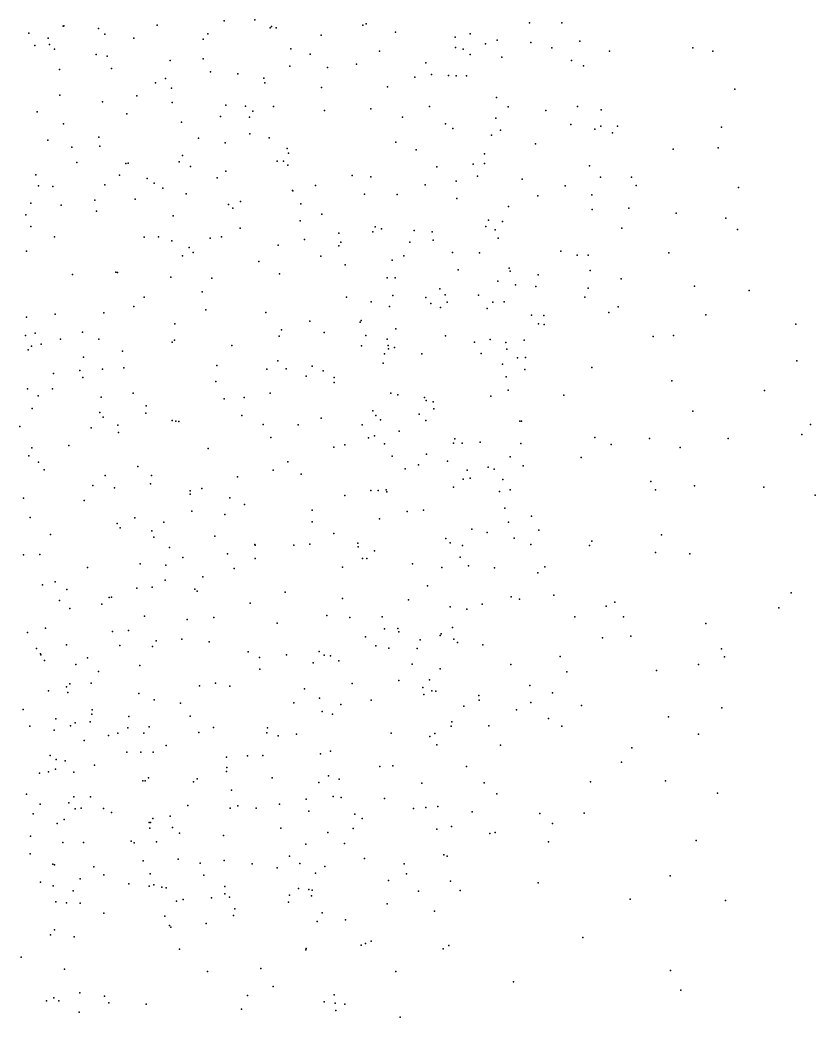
# Model space of a CAD drawing. Header units: metres. Extents: x -23.9 to 23.9, y -28.5 to 28.5.
# Drawn here: x 18.08 to 23.76, y -7.11 to 0.01 of the extents above; entities that cross this region are included whole.
import ezdxf

# ---------------------------------------------------------------- set-up
doc = ezdxf.new("R2010")
doc.units = ezdxf.units.M

msp = doc.modelspace()

# ---------------------------------------------------------------- linework, layer by layer
for p in [(19.5407, 0.004, -12.5471), (19.7609, 0.0111, -2.8459), (18.393, -0.0324, -2.6345), (18.3968, -0.0305, -8.4507), (18.6452, -0.0488, -0.2358), (19.0638, -0.0268, -2.9384), (19.869, -0.0463, -2.309), (19.8787, -0.036, -13.4591), (19.912, -0.0464, -5.9059), (20.5315, -0.0271, -5.6431), (20.5554, -0.0157, -3.7459), (21.7221, -0.0085, -7.9407), (21.9526, -0.009, -9.1705), (18.1468, -0.0837, -7.9666), (18.2845, -0.1187, -9.7589), (18.6906, -0.0902, -12.0886), (18.8977, -0.1186, -3.396), (19.3926, -0.1266, -0.2942), (19.4245, -0.0869, 2.4241), (20.2339, -0.0986, 12.7102), (20.7645, -0.0773, -12.7003), (21.1896, -0.1128, 1.0646), (21.2976, -0.0881, -6.5226), (21.4908, -0.1344, -3.3516), (22.0804, -0.1399, -7.0487), (18.1907, -0.1724, -6.7973), (18.2954, -0.165, -0.7975), (18.3298, -0.1967, -1.8186), (20.0181, -0.1956, 13.2429), (20.6494, -0.2128, -0.6688), (21.1925, -0.1849, -11.5122), (21.2486, -0.198, -6.0176), (21.4075, -0.16, -12.6403), (21.731, -0.1492, -5.8616), (21.8818, -0.187, -9.8511), (22.2917, -0.2111, -10.8238), (22.8865, -0.1875, -3.5656), (23.0309, -0.2123, -2.7301), (18.6267, -0.2359, -10.4333), (18.7066, -0.2477, -5.3387), (19.1562, -0.2782, -3.8518), (19.3924, -0.2666, 1.6036), (20.155, -0.2343, -7.2288), (21.2981, -0.2348, -2.647), (21.5232, -0.2551, -8.8978), (22.0209, -0.2782, -8.5752), (18.3665, -0.3438, -7.3321), (18.7362, -0.3352, 0.3792), (20.0112, -0.3187, 12.3428), (20.2797, -0.3278, -2.9321), (20.4869, -0.3039, 13.1991), (20.9815, -0.2955, -3.7341), (22.1073, -0.3161, -8.103), (19.1217, -0.408, -2.2734), (19.4444, -0.3584, 0.5641), (19.6393, -0.374, 2.0555), (19.8258, -0.4052, -14.0338), (20.9017, -0.3969, -11.9818), (21.0222, -0.3789, 1.6242), (21.1431, -0.3856, -13.4403), (21.1986, -0.3882, -0.9695), (21.271, -0.3876, -0.288), (19.0517, -0.4375, -0.4672), (19.1665, -0.4757, -11.8294), (19.831, -0.4384, -5.0927), (20.2356, -0.4721, -5.4703), (20.7079, -0.4659, 12.739), (23.1867, -0.4821, -2.1377), (18.3684, -0.5251, 0.0851), (18.9178, -0.5307, -13.8914), (21.4856, -0.5414, -12.299), (18.6738, -0.5727, 0.9907), (19.1693, -0.5777, -13.3127), (19.5529, -0.5963, 13.2541), (19.694, -0.6048, -6.6006), (19.747, -0.6405, 12.2818), (19.893, -0.6067, 13.5065), (20.2572, -0.6364, 12.2017), (20.5897, -0.6244, 13.3273), (21.008, -0.607, -6.4664), (21.5678, -0.6102, -5.4919), (21.8374, -0.6351, -12.901), (22.0634, -0.6061, -10.7464), (22.2327, -0.6316, -7.5026), (18.2074, -0.6459, 1.422), (18.8476, -0.6597, -3.105), (19.5149, -0.6787, -2.6219), (19.7213, -0.6828, -12.4287), (20.8143, -0.6831, -3.0479), (21.48, -0.6892, 0.0817), (18.3953, -0.7312, -0.8959), (19.2378, -0.7185, 13.5362), (21.1218, -0.7315, 12.0998), (21.1733, -0.7647, -1.4081), (21.5154, -0.7764, 0.9822), (22.0155, -0.7351, -10.211), (22.1881, -0.7674, -6.7616), (22.2306, -0.7466, -5.8423), (22.3498, -0.7464, -1.9045), (23.0931, -0.7547, -3.0655), (18.2826, -0.8461, -13.0025), (18.6458, -0.8246, 13.3038), (19.3574, -0.8338, -0.0596), (19.7256, -0.8013, -14.2743), (19.8626, -0.8306, -3.7077), (21.4498, -0.8116, -1.0176), (22.3132, -0.7947, -9.526), (18.4528, -0.897, 0.5933), (18.6535, -0.8899, -1.428), (19.5484, -0.865, -2.0157), (19.9913, -0.9056, -3.1216), (20.7672, -0.8602, 12.968), (20.9125, -0.9159, 1.2178), (21.7643, -0.8743, -11.2167), (22.7464, -0.9113, -5.7838), (23.0675, -0.9008, -1.9596), (19.2435, -0.9555, -4.9961), (20.0007, -0.9397, 13.5222), (21.3989, -0.945, 12.0931), (18.4902, -1.0063, 13.6905), (18.8387, -1.014, -5.6229), (18.8568, -1.0104, -6.2323), (19.2198, -1.0017, 14.0185), (19.3009, -1.0341, -2.9451), (19.5534, -1.0672, 1.3278), (19.9192, -0.9975, 12.24), (19.9653, -0.9969, -4.9396), (19.9969, -1.0266, -2.0741), (21.0586, -1.0365, 12.6679), (21.32, -1.0194, -12.2053), (21.4002, -1.0136, -0.2809), (22.1487, -1.0302, -2.853), (18.1969, -1.0935, -6.6723), (18.7934, -1.0975, -13.3509), (18.9929, -1.121, 12.8315), (19.4923, -1.1168, -3.4762), (20.4557, -1.0995, -2.1276), (20.5876, -1.1099, -6.2772), (21.3501, -1.1049, -13.4633), (21.6683, -1.1256, -12.5769), (22.2277, -1.1102, -9.0096), (22.4504, -1.1121, -7.3106), (18.2164, -1.1731, -11.6084), (18.3175, -1.1778, -5.1567), (18.6895, -1.1657, -11.8454), (19.0414, -1.1534, -0.9281), (19.1032, -1.1888, -1.3922), (20.0298, -1.2056, 1.3219), (20.0326, -1.2077, 0.52), (20.1931, -1.1713, 12.1129), (20.9755, -1.1667, -1.9765), (21.1986, -1.14, 11.5542), (21.9748, -1.1742, -2.0121), (22.4824, -1.1698, -6.6016), (23.2122, -1.1848, -2.4039), (18.6189, -1.2742, -14.1582), (18.9058, -1.2683, -6.694), (19.2702, -1.2304, -7.4863), (20.5434, -1.2323, 13.0938), (20.7759, -1.2357, -13.6036), (21.2029, -1.2629, -1.543), (21.7812, -1.2442, -5.6968), (22.1663, -1.2384, -10.3988), (18.1602, -1.2976, -10.6783), (18.3771, -1.3101, 13.2618), (19.5719, -1.3065, -4.9465), (19.6035, -1.3334, 13.8467), (19.6577, -1.285, 12.7748), (20.0898, -1.3013, 12.4325), (21.5702, -1.3217, -11.6167), (22.1682, -1.3425, -11.4135), (22.4305, -1.3315, -10.9161), (18.1258, -1.3812, -14.4164), (18.6305, -1.353, 14.0334), (19.1776, -1.3881, -5.8178), (20.0832, -1.4229, 13.0609), (20.2382, -1.3764, -4.9287), (21.4295, -1.4177, -6.2536), (22.7672, -1.3678, -2.1931), (23.1236, -1.4039, -5.6826), (18.1617, -1.4632, -7.8118), (19.6553, -1.4745, -2.0725), (20.6193, -1.465, -5.6259), (20.6647, -1.4808, -11.8608), (20.8975, -1.4918, 11.4248), (21.4097, -1.4638, 0.6047), (21.4753, -1.4875, 11.822), (21.5285, -1.4269, -2.329), (22.3797, -1.4757, -9.3263), (23.2057, -1.4852, -6.1548), (18.3308, -1.5375, -12.7637), (18.9705, -1.5389, -12.5893), (19.0732, -1.537, 12.8037), (19.1684, -1.5654, -5.1951), (19.4422, -1.5454, -0.4934), (19.5228, -1.5368, 13.0159), (20.1145, -1.555, -14.005), (20.3609, -1.5112, -7.7324), (20.6024, -1.5012, 12.7319), (21.0265, -1.501, -0.0341), (21.0332, -1.5607, 12.7408), (21.4976, -1.5474, 12.2832), (19.2923, -1.6134, -1.7057), (19.9268, -1.5963, 0.2538), (20.3609, -1.6018, 0.4919), (20.3739, -1.5747, 11.6514), (20.866, -1.5762, -0.8794), (18.131, -1.6388, 13.1047), (19.2442, -1.6733, -14.7104), (19.3191, -1.6499, 14.0327), (20.2308, -1.6755, 12.105), (20.7417, -1.7025, -0.4241), (20.8238, -1.6724, -14.0148), (21.1727, -1.6489, 11.5561), (21.3649, -1.6509, -7.0123), (21.9457, -1.6384, -6.8922), (22.0608, -1.668, -5.5241), (22.141, -1.6679, -8.4237), (22.7153, -1.6509, -5.3606), (19.79, -1.7141, -0.963), (20.4042, -1.7374, -1.5129), (21.2128, -1.7725, 12.5283), (21.5771, -1.7618, -7.7263), (22.1535, -1.7767, -9.6112), (18.4578, -1.8053, -4.8881), (18.7677, -1.7892, -7.0157), (18.7798, -1.7928, 12.9896), (19.1599, -1.8247, 12.9674), (19.4525, -1.8319, 13.1784), (19.9357, -1.8014, -14.6046), (20.7044, -1.8295, -6.0302), (20.7631, -1.8303, 12.6079), (21.5844, -1.7814, -2.6913), (21.7843, -1.8088, -10.1217), (22.3768, -1.8373, -10.7917), (21.0818, -1.9085, -2.427), (21.4951, -1.8529, -1.8354), (21.6216, -1.8801, -12.5442), (21.7667, -1.8916, -13.2731), (22.1393, -1.9023, -2.8872), (22.8998, -1.8885, -6.4629), (23.2899, -1.9204, -5.4565), (18.9694, -1.9682, 13.8084), (19.3845, -1.9302, 13.6509), (20.414, -1.967, -13.9336), (20.7466, -1.9557, -10.353), (20.9814, -1.9707, -5.4129), (21.12, -1.9501, -4.8676), (21.3574, -1.9528, 11.1496), (22.1155, -1.9677, -6.3391), (18.8959, -2.0351, 13.3322), (19.4112, -2.0585, -6.1244), (20.5907, -2.0011, 12.1738), (20.7228, -2.0336, -12.5525), (21.0161, -2.0139, 12.2954), (21.0851, -2.0407, -8.2089), (21.1344, -2.0024, -8.9233), (21.4199, -2.0497, -5.2059), (21.4597, -2.0038, -11.5934), (21.5399, -2.0001, 11.4579), (22.3545, -2.0367, -1.6146), (18.1308, -2.1103, 12.9844), (18.3344, -2.088, 13.5421), (18.6818, -2.0786, -10.8859), (19.8393, -2.0782, -8.4327), (20.5192, -2.1342, 11.1102), (21.7367, -2.0973, -8.7111), (21.8244, -2.0979, -11.2537), (22.287, -2.0766, -5.6864), (22.9793, -2.094, -5.0964), (19.19, -2.1591, -7.7678), (19.9518, -2.202, -4.7509), (20.154, -2.1399, -5.395), (20.5126, -2.1462, -11.2761), (20.766, -2.1942, -14.182), (21.7864, -2.1587, -6.8462), (21.8257, -2.1637, -10.644), (23.6235, -2.1597, -5.7906), (18.1222, -2.2405, 11.663), (18.1925, -2.2236, 10.8151), (18.3737, -2.2678, 9.8274), (18.5293, -2.2186, -5.9821), (18.6472, -2.2668, -6.4865), (19.1878, -2.2741, -4.5755), (19.9332, -2.2471, -3.8509), (20.2546, -2.2199, -2.9373), (20.5538, -2.2405, -5.615), (20.7043, -2.2683, -8.6168), (21.1221, -2.2434, -10.364), (21.4412, -2.2696, -2.9039), (21.6822, -2.2735, -6.3546), (22.604, -2.2479, -2.322), (22.7484, -2.2406, -6.0519), (18.1413, -2.3425, 12.503), (18.1668, -2.3186, -4.9333), (18.234, -2.3041, 13.2783), (19.1711, -2.2882, -3.6143), (19.5969, -2.3125, -6.6086), (20.5215, -2.3145, 11.9688), (20.7125, -2.3135, -4.5389), (20.7143, -2.3371, -1.8951), (20.7574, -2.3261, 10.8617), (21.3295, -2.2879, -11.2054), (21.5515, -2.2911, -4.7896), (21.5598, -2.3393, -9.6), (18.5365, -2.3956, 10.1898), (18.8165, -2.3543, -10.4414), (20.6862, -2.3732, -12.0527), (20.9527, -2.3728, -9.1776), (21.3759, -2.3702, 12.0681), (21.6354, -2.4005, -14.044), (21.6921, -2.3993, 11.5583), (18.5117, -2.4908, -13.9411), (18.6733, -2.4819, -12.8325), (18.826, -2.473, -5.308), (19.4902, -2.4563, -14.3725), (19.8456, -2.4824, -2.4763), (19.9248, -2.423, -14.1497), (19.9851, -2.479, -8.6612), (20.1699, -2.4609, -10.6561), (20.6772, -2.4378, -2.8992), (21.5281, -2.446, -5.5298), (21.6876, -2.4831, -7.2138), (22.1666, -2.4687, -1.9807), (23.629, -2.4229, -5.0952), (18.3227, -2.5128, 11.3579), (18.5331, -2.5409, 9.5545), (20.1263, -2.5307, -8.1533), (20.2486, -2.4938, -11.9308), (20.3267, -2.5423, 11.5202), (21.555, -2.5365, -8.3911), (18.137, -2.6217, 11.6524), (18.316, -2.6213, -9.8267), (19.4814, -2.5691, -2.9833), (20.3263, -2.5765, -5.2188), (21.569, -2.6308, -13.2702), (22.7379, -2.5659, -4.9979), (18.2127, -2.6717, 10.6475), (18.6635, -2.6815, 10.325), (18.893, -2.652, -4.3727), (19.5419, -2.6945, -8.0349), (19.6852, -2.6839, -6.1877), (19.8702, -2.6533, -11.2561), (20.7308, -2.6532, -6.2785), (20.7823, -2.664, -14.1872), (20.9706, -2.6849, -7.3878), (21.4464, -2.6747, 11.0181), (21.9657, -2.6663, -6.7838), (23.3998, -2.6342, -6.1918), (18.1707, -2.7626, 12.3489), (18.9835, -2.7429, -13.9496), (20.9828, -2.7054, -10.113), (21.0333, -2.7158, 12.1243), (21.0375, -2.7646, -4.4328), (18.6549, -2.7916, -7.372), (18.6788, -2.8242, -9.2233), (18.9833, -2.7949, -7.9317), (19.6681, -2.8112, -13.3949), (20.235, -2.8313, -0.1858), (20.6036, -2.7781, -6.9854), (20.624, -2.8128, -5.7461), (20.6567, -2.8423, -3.3577), (20.9328, -2.8032, 10.9193), (22.8862, -2.7805, -6.1676), (18.0835, -2.8899, -8.3278), (18.5931, -2.9003, -6.8361), (18.7817, -2.8806, 9.7871), (19.1701, -2.8487, -9.2134), (19.196, -2.8532, -5.5102), (19.2172, -2.8545, -12.8743), (19.8201, -2.8771, -5.155), (20.0696, -2.8798, -4.3735), (20.5278, -2.88, 11.7125), (20.9821, -2.8488, -1.746), (21.6515, -2.8519, -12.7023), (21.6633, -2.8537, -1.9755), (23.7276, -2.8758, -5.7693), (18.7868, -2.9339, 10.1305), (19.8747, -2.9698, -13.8468), (20.5711, -2.9714, -11.9329), (20.6146, -2.958, -2.1688), (20.7913, -2.9243, 11.9276), (21.1893, -2.9781, 11.8727), (22.1882, -2.9694, -8.1771), (22.5779, -2.9756, -5.6256), (23.1394, -2.9764, -4.7905), (23.6653, -2.948, -5.3032), (18.1695, -3.0425, -14.5597), (18.4314, -3.0271, 9.3698), (19.428, -3.0475, -3.0694), (20.3237, -3.0391, -7.6284), (20.4039, -3.0214, -14.1627), (20.6856, -3.015, 0.1666), (21.1779, -3.0108, -6.1338), (21.2417, -3.0096, -2.8948), (21.3698, -3.0021, -4.6902), (21.6588, -3.0129, -9.5829), (22.3037, -3.0188, -7.331), (22.7964, -3.0407, -5.1454), (18.1472, -3.0996, -13.3175), (20.7412, -3.1028, -4.7317), (20.9854, -3.0878, 11.1029), (21.5835, -3.1074, -13.2308), (22.0909, -3.1116, -6.1272), (18.2155, -3.1459, 10.6026), (18.257, -3.2014, -8.8663), (18.9263, -3.1765, -12.5954), (19.997, -3.1436, -3.8192), (20.8329, -3.1938, -0.6725), (20.9296, -3.1641, -10.3909), (21.137, -3.1372, -14.2164), (21.2764, -3.2023, 11.5054), (21.4267, -3.1822, -7.0091), (21.4694, -3.1964, 11.0797), (21.6772, -3.1719, -5.5515), (18.6909, -3.2416, 9.819), (19.0222, -3.2407, -3.9269), (19.6366, -3.2491, -4.4787), (19.8902, -3.2032, -2.3872), (20.0905, -3.2311, -12.1519), (21.2481, -3.2678, -10.063), (21.2983, -3.2595, -2.2827), (21.5314, -3.2704, -8.8707), (18.6046, -3.3122, -7.0963), (18.7587, -3.3294, 9.1523), (19.0147, -3.3011, -9.6091), (19.3822, -3.3332, -11.3264), (20.6974, -3.3426, -6.1777), (21.1785, -3.324, 10.6939), (21.5834, -3.3435, -12.6295), (22.5872, -3.2842, -4.7709), (22.6219, -3.3423, -6.356), (22.899, -3.3135, -5.5381), (23.3949, -3.3231, -4.4011), (18.1078, -3.4023, -6.5079), (19.2978, -3.3509, -13.0644), (19.2978, -3.3745, -12.3414), (19.5818, -3.4011, -3.8624), (20.4021, -3.3842, -11.082), (20.5884, -3.3471, -2.7991), (20.6399, -3.3475, 11.1795), (20.7029, -3.3582, -12.2442), (21.5078, -3.3555, -13.8501), (23.7599, -3.38, -5.0748), (18.5431, -3.4199, -9.7925), (19.6875, -3.4477, -2.9834), (21.5442, -3.4737, -5.967), (18.1564, -3.5397, 10.1995), (18.9042, -3.544, -7.4486), (19.3111, -3.4958, -9.0471), (19.5461, -3.5193, -11.7728), (20.1697, -3.4882, -13.6191), (20.6499, -3.5494, -14.2498), (20.849, -3.4981, -7.7195), (20.9648, -3.4883, 0.1634), (21.7346, -3.5298, 11.4481), (18.7786, -3.5832, 8.8266), (18.7981, -3.6132, -0.8185), (19.1101, -3.5735, 9.1787), (20.169, -3.571, -3.0477), (21.3105, -3.6236, -13.1655), (21.5715, -3.5746, -10.3447), (18.3016, -3.6615, -12.5374), (19.0249, -3.6346, 9.7716), (19.0388, -3.6809, -1.2075), (19.4746, -3.6746, -10.74), (20.3238, -3.6538, -1.1967), (21.1232, -3.6898, -14.1587), (21.4193, -3.6475, -5.0876), (21.6116, -3.6887, 10.6799), (21.7873, -3.6312, 10.9638), (22.6631, -3.6652, -6.9479), (19.1503, -3.7539, -11.3043), (19.76, -3.7338, -0.1249), (19.7617, -3.738, -1.0037), (20.0391, -3.7388, -12.1525), (20.1529, -3.7318, -7.6336), (20.4963, -3.7237, 11.358), (20.4987, -3.749, 0.4053), (21.156, -3.7223, 11.875), (21.2424, -3.7393, 10.5096), (21.731, -3.7335, -7.5619), (22.1486, -3.7405, -6.2169), (22.1674, -3.7083, -7.3513), (18.1097, -3.8059, -8.3124), (18.2253, -3.805, 9.9392), (19.2474, -3.8267, 9.4121), (19.5657, -3.7989, -7.4152), (19.7624, -3.8334, -11.2092), (20.5286, -3.8332, 10.9098), (20.5609, -3.8337, -5.3525), (20.6148, -3.7778, -11.2829), (21.2257, -3.8236, -12.6122), (22.6205, -3.791, -4.5132), (22.865, -3.8007, -5.5661), (18.5669, -3.8964, -1.1936), (18.9414, -3.8702, -8.5197), (19.1258, -3.8808, 8.9661), (19.6128, -3.9043, -12.4097), (20.3868, -3.8938, -13.8167), (20.8861, -3.8715, -0.7619), (21.0945, -3.8983, -7.1098), (21.2864, -3.8851, -9.6487), (21.4723, -3.9008, 11.7982), (21.8304, -3.8924, 11.3272), (19.3894, -3.9636, -1.3432), (21.7797, -3.9347, -6.559), (18.2452, -4.0214, -12.0288), (18.3346, -3.9995, -0.0613), (18.4179, -4.0553, -9.1633), (18.9179, -4.0455, 0.3264), (19.0277, -4.0388, 9.8737), (19.1201, -3.9878, -11.8673), (19.3316, -4.0517, -9.639), (20.992, -4.0279, -5.6926), (18.7194, -4.1122, 10.0233), (18.7363, -4.1088, -7.1654), (19.3477, -4.0657, -0.2588), (19.9761, -4.074, -13.4927), (20.3865, -4.1198, -7.4906), (21.5905, -4.1058, -10.6152), (21.6506, -4.1232, -10.0844), (21.8939, -4.0949, -8.9767), (23.5903, -4.0787, -4.6383), (18.3655, -4.1331, 9.996), (18.4402, -4.19, 0.4246), (18.6686, -4.1588, -11.2761), (19.7262, -4.153, -12.8211), (20.8579, -4.1289, 10.6568), (21.1543, -4.177, -13.5478), (21.2748, -4.1957, 11.7414), (21.384, -4.1587, 10.6453), (22.2687, -4.1737, -7.8263), (22.3307, -4.1448, -8.6898), (23.5023, -4.1856, -5.1816), (18.9728, -4.2453, 8.8804), (19.2777, -4.2675, -7.5405), (19.4679, -4.2554, -10.2251), (20.2746, -4.2405, 0.002), (20.4392, -4.2551, -11.9443), (20.6697, -4.25, 11.385), (22.0454, -4.249, -4.333), (22.3917, -4.2504, -4.0003), (18.2662, -4.3294, -10.9059), (19.9206, -4.2957, -7.5422), (20.6857, -4.335, 11.7503), (20.7816, -4.3334, 10.9691), (21.1707, -4.3253, -8.5596), (22.9812, -4.298, -5.1416), (18.1381, -4.361, -0.3779), (18.7441, -4.3533, -1.8084), (18.8578, -4.348, -10.355), (19.2395, -4.4081, 0.531), (20.5504, -4.3922, -1.3528), (20.7887, -4.3555, -13.9621), (21.0843, -4.383, -12.785), (21.0907, -4.3709, -10.8922), (21.1821, -4.4089, -0.2965), (22.2415, -4.3983, -5.0305), (22.445, -4.3884, -7.4105), (18.2013, -4.4765, 9.1082), (18.4155, -4.45, -7.2593), (18.7961, -4.4538, 9.7814), (19.0309, -4.4624, -2.2714), (19.0568, -4.4201, 9.537), (19.4333, -4.4275, -1.4846), (20.6231, -4.4557, 12.1731), (20.7165, -4.4728, -0.0407), (20.9199, -4.4753, 11.251), (20.9419, -4.4138, 12.0083), (21.2079, -4.4316, -1.4227), (21.3878, -4.4494, 11.2639), (23.0929, -4.4772, -6.9034), (18.2299, -4.5134, -4.3229), (18.2336, -4.5204, -5.5492), (18.5654, -4.5422, -1.2679), (19.714, -4.5, -1.8523), (19.7933, -4.5399, -0.3587), (19.9869, -4.5208, -11.0369), (20.2186, -4.4969, -12.2881), (20.2559, -4.523, 11.6304), (20.3015, -4.5277, -13.9515), (21.9398, -4.5329, -6.8218), (23.1129, -4.5351, -4.1707), (18.2588, -4.5622, -6.3746), (18.4837, -4.5908, -3.5535), (18.9402, -4.597, -6.2783), (19.796, -4.6227, 0.5482), (20.1766, -4.5782, -12.7667), (20.3598, -4.5632, -7.8747), (20.8832, -4.5881, -7.1464), (21.0834, -4.6202, -1.9522), (21.5888, -4.5896, -9.5881), (22.9279, -4.5892, -7.4123), (18.6432, -4.6403, -4.8872), (21.9871, -4.6428, -8.6684), (22.6286, -4.6337, -6.289), (18.4158, -4.7501, 8.9935), (18.4391, -4.7271, -2.3517), (18.5912, -4.7218, -10.2741), (19.3645, -4.7431, -9.8155), (19.4793, -4.7223, -2.1846), (19.5822, -4.7443, -10.2753), (20.1161, -4.7637, 12.0431), (20.4559, -4.7263, 12.3688), (20.788, -4.7028, -11.1478), (20.9586, -4.7537, -13.7592), (21.0079, -4.6981, -9.3728), (21.7228, -4.7389, -8.0167), (18.2883, -4.7778, -1.6459), (18.4255, -4.7896, -6.8681), (18.9323, -4.7962, 9.589), (20.2219, -4.8307, 11.3401), (20.9675, -4.8027, 12.393), (21.0233, -4.7767, -8.1278), (21.0523, -4.7809, -13.0199), (21.36, -4.8117, 11.8073), (21.8852, -4.7918, -4.2581), (18.1067, -4.9106, -10.1324), (19.0429, -4.8424, 8.8389), (19.2299, -4.8658, 9.1316), (20.0387, -4.863, 11.6971), (20.3734, -4.8749, -0.0973), (20.59, -4.8441, -12.7839), (21.2526, -4.8871, -7.4125), (21.3625, -4.8443, -0.9261), (21.7305, -4.8609, -10.2714), (22.0936, -4.8813, -5.0013), (23.0935, -4.9001, -4.8402), (18.3403, -4.9786, 0.4914), (18.5968, -4.9452, 12.9145), (18.6, -4.9124, -4.3133), (18.8607, -4.9616, 0.7263), (19.2983, -4.958, -5.3317), (20.2417, -4.9247, -13.6671), (20.3157, -4.9433, -8.1546), (21.6285, -4.913, -10.86), (21.8572, -4.9742, -9.4549), (22.7136, -4.9639, -5.108), (18.1532, -5.0296, 9.456), (18.4441, -5.0273, -2.8669), (18.4788, -5.0067, 9.7669), (18.5847, -4.9996, 8.6179), (18.8535, -5.042, -5.5936), (19.0059, -5.0357, -2.8354), (19.4644, -5.039, 12.2625), (19.8498, -5.0412, 12.7526), (21.1612, -5.0306, -0.2691), (21.1669, -4.9992, -4.2834), (21.4308, -5.0285, -4.9798), (21.9519, -5.0303, -6.5846), (18.3279, -5.0585, 12.2888), (18.7164, -5.0964, 12.4561), (18.7822, -5.0793, 13.2107), (18.9672, -5.0801, 12.7724), (19.36, -5.0761, 0.9153), (19.8462, -5.0781, 12.007), (19.9264, -5.0978, -2.4223), (20.0579, -5.0863, -5.1482), (20.7329, -5.0797, -13.2912), (21.0109, -5.1037, -8.5931), (21.0446, -5.0822, 11.2032), (22.928, -5.0866, -4.0704), (18.5423, -5.1334, -3.7796), (19.1285, -5.1686, -6.7242), (21.0595, -5.1638, -11.2542), (21.5142, -5.1649, -1.6092), (22.4525, -5.1855, -3.9891), (18.2997, -5.2383, -7.169), (18.8467, -5.2151, 8.5405), (18.9469, -5.2154, -4.9108), (19.0343, -5.2167, 9.8185), (19.5593, -5.251, -7.4947), (19.709, -5.2426, -6.0699), (19.8164, -5.2383, -10.5121), (20.2303, -5.2263, -0.9832), (20.3004, -5.2077, -0.4176), (18.3366, -5.336, 8.6401), (18.3421, -5.2675, 13.3962), (18.4075, -5.2774, -10.1829), (18.615, -5.3094, 9.8914), (19.5597, -5.3249, 12.9796), (20.6519, -5.3184, -11.0912), (20.7457, -5.3119, -4.897), (21.2726, -5.3183, 11.5443), (22.379, -5.2868, -6.2113), (18.2243, -5.3662, -7.652), (18.2874, -5.356, -5.7139), (18.4685, -5.3578, 0.9027), (19.0007, -5.3978, -10.1632), (19.3494, -5.4066, 8.9313), (19.559, -5.3543, 11.8211), (19.8851, -5.3987, 13.0459), (20.2871, -5.3853, -4.3906), (20.3634, -5.4081, 12.7166), (18.9599, -5.4194, 12.3398), (18.9764, -5.4203, 13.3756), (19.3227, -5.4281, 9.5369), (20.217, -5.4322, 0.1864), (20.9522, -5.4364, -2.4871), (21.3975, -5.4343, -9.1839), (22.1573, -5.427, -7.0872), (22.6933, -5.419, -7.309), (18.1312, -5.5162, 12.0397), (18.4676, -5.5338, -4.6443), (18.5867, -5.5339, -0.113), (19.5933, -5.4857, -3.0211), (20.3187, -5.5326, -10.3019), (20.3762, -5.5396, 11.4766), (20.6863, -5.5453, -5.4328), (21.4887, -5.5135, -10.6371), (23.0623, -5.5086, -6.3999), (18.2278, -5.5877, -3.745), (18.4323, -5.5773, -8.1292), (18.4783, -5.6189, 13.5472), (18.5204, -5.6147, -5.2053), (18.6804, -5.6186, -6.8341), (19.2832, -5.5972, 11.939), (19.5845, -5.6145, 0.7478), (19.64, -5.5983, -2.4002), (19.7709, -5.6163, -4.4732), (19.9376, -5.5867, -7.7065), (20.1276, -5.5518, -2.2185), (20.8933, -5.6179, 11.5005), (20.9812, -5.6094, 12.0279), (21.0674, -5.6034, -10.9422), (18.1781, -5.656, -6.62), (18.738, -5.6473, 12.191), (19.0318, -5.6888, -6.3629), (19.1556, -5.6728, 13.2243), (20.1456, -5.6378, 11.8144), (20.4749, -5.6579, 12.3362), (20.5269, -5.6887, 11.8443), (21.3112, -5.6413, -1.4006), (21.7957, -5.6537, -9.9411), (22.1117, -5.6513, -6.0002), (18.3498, -5.7249, 8.7952), (18.3982, -5.6957, -4.2167), (19.0071, -5.7185, 0.3608), (19.0101, -5.759, 9.6713), (19.0162, -5.7171, -3.3024), (19.1717, -5.7527, -4.7227), (19.9467, -5.7579, 13.0695), (20.463, -5.7597, -5.9888), (21.0595, -5.7649, -8.9408), (21.1639, -5.7471, -4.04), (21.8861, -5.7241, -3.9071), (18.1587, -5.8159, -10.0554), (19.2236, -5.7932, 9.3106), (19.5371, -5.8108, 13.023), (20.2812, -5.7896, 0.5026), (21.4387, -5.7969, -5.0787), (21.4764, -5.7888, -2.2142), (18.3896, -5.8604, 9.9065), (18.5363, -5.8611, -6.2584), (18.8776, -5.8514, 13.4421), (18.9, -5.8627, -7.4788), (19.0593, -5.8557, 8.9181), (20.1248, -5.872, 0.9413), (20.4003, -5.8675, 12.6188), (21.8573, -5.8549, -6.3456), (22.9116, -5.8451, -5.908), (18.1569, -5.9409, 13.3242), (20.0076, -5.9584, -2.4567), (20.5433, -5.9749, -10.0915), (21.1089, -5.9478, -0.7651), (21.1338, -5.9577, -2.5119), (18.3191, -6.016, 0.9111), (18.3306, -6.0208, 8.9855), (18.6111, -6.0338, 12.3077), (18.9636, -5.9908, -5.9468), (19.2135, -5.9794, 12.6442), (19.3695, -6.0068, 12.0153), (19.5412, -5.9899, -5.984), (19.7422, -6.0125, -0.5641), (19.9204, -6.0412, -8.8696), (20.0823, -6.0105, -4.3165), (20.2608, -6.0326, -0.0874), (20.8274, -6.0136, -4.6562), (18.5145, -6.1202, 13.3467), (18.6826, -6.0922, -5.2578), (19.014, -6.0846, 0.0467), (19.3958, -6.0944, 1.3169), (20.1936, -6.0795, -9.3786), (20.8425, -6.085, -5.1305), (22.7266, -6.0971, -7.1125), (18.2311, -6.1434, 12.5491), (18.3213, -6.1693, 10.1137), (18.86, -6.1559, -10.2292), (19.0049, -6.1716, 12.862), (19.0388, -6.163, -3.4373), (19.0974, -6.18, -8.1362), (19.1273, -6.1839, -4.9996), (19.5469, -6.1738, -7.7398), (20.0726, -6.1894, -7.9503), (20.7153, -6.1309, -0.4719), (21.1584, -6.1352, -9.3712), (21.7825, -6.1486, -4.4416), (18.4633, -6.2042, -2.6865), (19.451, -6.2549, -5.5307), (19.5453, -6.2258, 12.652), (19.5796, -6.2497, 12.1884), (20.0076, -6.2372, 12.6509), (20.145, -6.1949, -5.8947), (20.1647, -6.2421, -0.5923), (20.1694, -6.2003, 12.3471), (20.9289, -6.2078, -9.821), (21.2257, -6.2038, -1.3408), (18.3405, -6.2832, -9.9444), (18.417, -6.2915, 13.0195), (18.5123, -6.2934, 12.6796), (19.2001, -6.2779, -9.7371), (19.2498, -6.2681, 9.4788), (19.6178, -6.3328, -3.4246), (19.9997, -6.2857, -2.9454), (20.7055, -6.2992, -9.3283), (22.4388, -6.2655, -5.8708), (23.1202, -6.2733, -6.5821), (18.6828, -6.3655, -9.3018), (19.1172, -6.3872, 9.9374), (19.6089, -6.3816, -0.2683), (20.2403, -6.363, -4.5717), (21.0426, -6.3497, -2.2468), (19.1517, -6.4533, 1.6075), (19.1602, -6.4648, 9.1664), (19.4139, -6.4389, -8.4009), (20.2058, -6.4252, -5.1958), (20.407, -6.4133, -8.317), (18.3015, -6.5195, 1.3323), (18.3305, -6.4842, 8.8773), (18.47, -6.5348, 0.345), (22.1032, -6.5388, -5.5711), (20.1269, -6.6177, -0.0913), (20.5198, -6.5933, -2.5634), (20.5509, -6.5806, 0.268), (20.5915, -6.564, -2.0159), (21.1461, -6.5965, -1.6309), (18.0931, -6.6797, 9.1087), (19.222, -6.6215, 9.5338), (20.1252, -6.627, 1.2281), (21.1052, -6.6193, -0.8933), (19.8043, -6.7593, 1.5669), (18.4009, -6.7646, 0.7707), (19.4216, -6.7801, -8.8894), (20.7666, -6.7812, -8.6136), (22.7274, -6.774, -5.5859), (19.8919, -6.8888, -3.1241), (21.6065, -6.8555, -5.9302), (18.3253, -6.9679, 1.7538), (18.5104, -6.9323, -2.9769), (18.6862, -6.9571, -5.1972), (19.7087, -6.9527, -0.7363), (20.3258, -6.9474, -0.7239), (22.8026, -6.9134, -6.1489), (18.2734, -6.9897, 9.3297), (18.3618, -6.9906, -5.9771), (18.7183, -7.0052, 9.2204), (18.9851, -7.0142, -4.7726), (20.2557, -6.998, 0.408), (20.3342, -7.0083, -8.1251), (20.4022, -7.0136, 1.0012), (18.5074, -7.0702, 9.622), (19.6664, -7.0495, -8.2524), (20.3376, -7.0588, 1.4746), (20.7976, -7.1063, -1.9674)]:
    msp.add_point(p)

doc.saveas('drawing.dxf')
